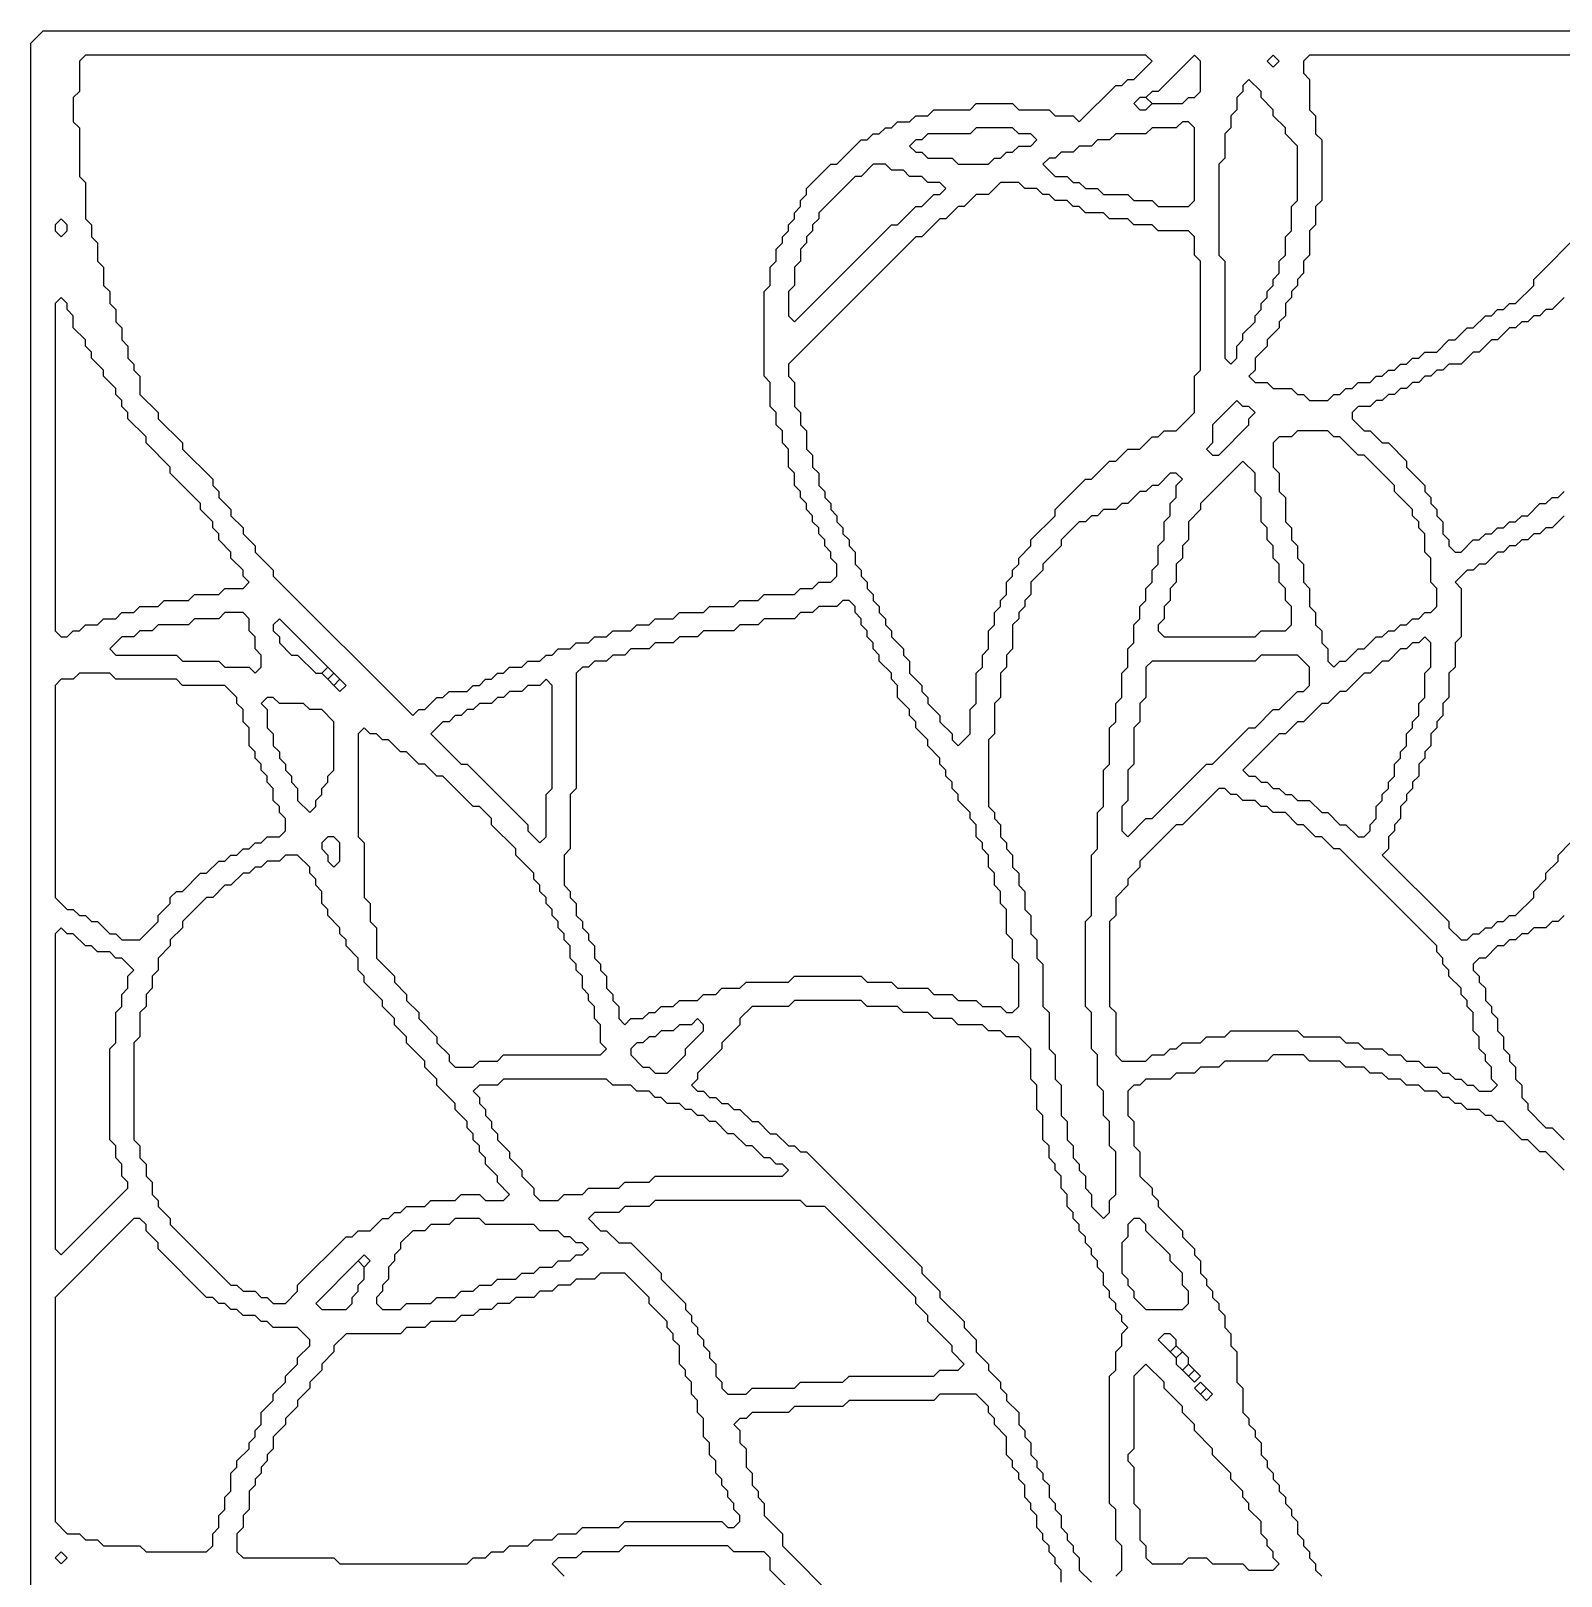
# Model space of a CAD drawing. Header units: millimetres. Extents: x 0 to 100, y 0 to 100.
# Drawn here: x -0.4 to 50.1, y 49.4 to 100.4 of the extents above; entities that cross this region are included whole.
import ezdxf

# ---------------------------------------------------------------- set-up
doc = ezdxf.new("R2010")
doc.units = ezdxf.units.MM
doc.layers.add('default', color=7, linetype='Continuous')

msp = doc.modelspace()

# ---------------------------------------------------------------- linework, layer by layer
at = {"layer": 'default'}
for points in [[(0, -0.4), (-0.4, 0), (-0.4, 100), (0, 100.4), (100, 100.4), (100.4, 100), (100.4, 0), (100, -0.4), (0, -0.4)], [(12.2, 77.8), (12.4, 78), (12.6, 78), (13, 78.4), (13.2, 78.4), (13.4, 78.6), (14, 78.6), (14.2, 78.8), (14.4, 78.8), (14.6, 79), (14.8, 79), (15, 79.2), (15.2, 79.2), (15.4, 79.4), (15.8, 79.4), (16, 79.6), (16.4, 79.6), (16.6, 79.8), (16.8, 79.8), (17, 80), (17.4, 80), (17.6, 80.2), (18, 80.2), (18.2, 80.4), (18.6, 80.4), (18.8, 80.6), (19.4, 80.6), (19.6, 80.8), (20, 80.8), (20.2, 81), (20.8, 81), (21, 81.2), (21.8, 81.2), (22, 81.4), (22.8, 81.4), (23, 81.6), (23.6, 81.6), (23.8, 81.8), (24.8, 81.8), (25, 82), (25.4, 82), (25.6, 82.2), (26, 82.2), (26.2, 82.4), (26.2, 82.8), (26, 83), (26, 83.2), (25.8, 83.4), (25.8, 83.6), (25.6, 83.8), (25.6, 84), (25.4, 84.2), (25.4, 84.4), (25.2, 84.6), (25.2, 84.8), (25, 85), (25, 85.2), (24.8, 85.4), (24.8, 85.8), (24.6, 86), (24.6, 86.6), (24.4, 86.8), (24.4, 87.2), (24.2, 87.4), (24.2, 87.8), (24, 88), (24, 88.8), (23.8, 89), (23.8, 91.8), (24, 92), (24, 92.6), (24.2, 92.8), (24.2, 93.2), (24.4, 93.4), (24.4, 93.6), (24.6, 93.8), (24.6, 94), (24.8, 94.2), (24.8, 94.4), (25, 94.6), (25, 94.8), (25.2, 95), (25.2, 95.2), (26, 96), (26.2, 96), (27, 96.8), (27.2, 96.8), (27.4, 97), (27.6, 97), (27.8, 97.2), (28, 97.2), (28.2, 97.4), (28.6, 97.4), (28.8, 97.6), (29.2, 97.6), (29.4, 97.8), (30.6, 97.8), (30.8, 98), (32, 98), (32.2, 97.8), (33.2, 97.8), (33.4, 97.6), (34, 97.6), (34.2, 97.4), (35.4, 98.6), (35.6, 98.6), (35.8, 98.8), (36, 98.8), (36.6, 99.4), (36.4, 99.6), (1.4, 99.6), (1.2, 99.4), (1.2, 98.4), (1, 98.2), (1, 97.4), (1.2, 97.2), (1.2, 95.6), (1.4, 95.4), (1.4, 94.2), (1.6, 94), (1.6, 93.6), (1.8, 93.4), (1.8, 92.8), (2, 92.6), (2, 92), (2.2, 91.8), (2.2, 91.4), (2.4, 91.2), (2.4, 90.8), (2.6, 90.6), (2.6, 90.2), (2.8, 90), (2.8, 89.6), (3, 89.4), (3, 89.2), (3.2, 89), (3.2, 88.4), (3.8, 87.8), (3.8, 87.6), (4.6, 86.8), (4.6, 86.6), (5.6, 85.6), (5.6, 85.4), (5.8, 85.2), (5.8, 85), (6.2, 84.6), (6.2, 84.4), (6.6, 84), (6.6, 83.8), (7, 83.4), (7, 83.2), (7.6, 82.6), (7.6, 82.4), (12.2, 77.8)], [(36.4, 98.2), (36.6, 98), (37.6, 98), (37.8, 98.2), (38, 98.2), (38.2, 98.4), (38.2, 99.4), (38, 99.6), (36.8, 98.4), (36.6, 98.4), (36.4, 98.2)], [(55, 99.6), (41.8, 99.6), (41.6, 99.4), (41.6, 99), (41.8, 98.8), (41.8, 97.8), (42, 97.6), (42, 97), (42.2, 96.8), (42.2, 94.8), (42, 94.6), (42, 94), (41.8, 93.8), (41.8, 93), (41.6, 92.8), (41.6, 92.4), (41.4, 92.2), (41.4, 92), (41.2, 91.8), (41.2, 91.6), (41, 91.4), (41, 91), (40.8, 90.8), (40.8, 90.6), (40.4, 90.2), (40.4, 90), (40, 89.6), (40, 89.2), (39.8, 89), (40, 88.8), (40.4, 88.8), (40.6, 88.6), (41.2, 88.6), (41.4, 88.4), (41.6, 88.4)], [(40.4, 99.4), (40.6, 99.2), (40.8, 99.4), (40.6, 99.6), (40.4, 99.4)], [(39, 89.6), (39.2, 89.4), (39.4, 89.6), (39.4, 90), (39.6, 90.2), (39.6, 90.4), (40, 90.8), (40, 91), (40.2, 91.2), (40.2, 91.4), (40.4, 91.6), (40.4, 91.8), (40.6, 92), (40.6, 92.2), (40.8, 92.4), (40.8, 92.8), (41, 93), (41, 93.6), (41.2, 93.8), (41.2, 94.6), (41.4, 94.8), (41.4, 96.6), (41, 97), (41, 97.2), (40.6, 97.6), (40.6, 97.8), (40.2, 98.2), (40.2, 98.4), (39.8, 98.8), (39.6, 98.6), (39.6, 98.4), (39.4, 98.2), (39.4, 97.8), (39.2, 97.6), (39.2, 97.2), (39, 97), (39, 96.2), (38.8, 96), (38.8, 93), (39, 92.8), (39, 89.6)], [(36, 98), (36.2, 97.8), (36.4, 97.8), (36.6, 98), (36.4, 98.2), (36.2, 98.2), (36, 98)], [(30, 96.2), (30.2, 96), (31.2, 96), (31.4, 96.2), (31.6, 96.2), (31.8, 96.4), (32, 96.4), (32.2, 96.6), (32.6, 96.6), (32.8, 96.8), (32.6, 97), (32.2, 97), (32, 97.2), (30.8, 97.2), (30.6, 97), (29.2, 97), (29, 96.8), (28.8, 96.8), (28.6, 96.6), (28.8, 96.4), (29, 96.4), (29.2, 96.2), (30, 96.2)], [(36.6, 94.8), (36.8, 94.6), (37.8, 94.6), (38, 94.8), (38, 97.2), (37.8, 97.4), (37.6, 97.4), (37.4, 97.2), (36.6, 97.2), (36.4, 97), (35.4, 97), (35.2, 96.8), (34.8, 96.8), (34.6, 96.6), (34.2, 96.6), (34, 96.4), (33.6, 96.4), (33.4, 96.2), (33.2, 96.2), (33, 96), (33.4, 95.6), (33.8, 95.6), (34, 95.4), (34.2, 95.4), (34.4, 95.2), (34.8, 95.2), (35, 95), (35.8, 95), (36, 94.8), (36.6, 94.8)], [(24.6, 91), (24.8, 90.8), (28, 94), (28.2, 94), (28.8, 94.6), (29, 94.6), (29.4, 95), (29.6, 95), (29.8, 95.2), (29.6, 95.4), (29.2, 95.4), (29, 95.6), (28.6, 95.6), (28.4, 95.8), (28, 95.8), (27.8, 96), (27.4, 96), (27, 95.6), (26.8, 95.6), (25.6, 94.4), (25.6, 94.2), (25.4, 94), (25.4, 93.8), (25.2, 93.6), (25.2, 93.4), (25, 93.2), (25, 92.8), (24.8, 92.6), (24.8, 92), (24.6, 91.8), (24.6, 91)], [(30, 77), (30.2, 76.8), (30.6, 77.2), (30.6, 78), (30.8, 78.2), (30.8, 79.2), (31, 79.4), (31, 79.8), (31.2, 80), (31.2, 80.6), (31.4, 80.8), (31.4, 81.2), (31.6, 81.4), (31.6, 81.6), (31.8, 81.8), (31.8, 82.2), (32, 82.4), (32, 82.6), (32.2, 82.8), (32.2, 83), (32.6, 83.4), (32.6, 83.6), (33.4, 84.4), (33.4, 84.6), (34.4, 85.6), (34.6, 85.6), (35.2, 86.2), (35.4, 86.2), (35.8, 86.6), (36.2, 86.6), (36.6, 87), (36.8, 87), (37, 87.2), (37.4, 87.2), (38, 87.8), (38, 89), (38.2, 89.2), (38.2, 92.8), (38, 93), (38, 93.6), (37.8, 93.8), (36.8, 93.8), (36.6, 94), (36, 94), (35.8, 94.2), (35.2, 94.2), (35, 94.4), (34.4, 94.4), (34.2, 94.6), (34, 94.6), (33.8, 94.8), (33.4, 94.8), (33.2, 95), (33, 95), (32.8, 95.2), (32.4, 95.2), (32.2, 95.4), (31.6, 95.4), (31.2, 95), (30.8, 95), (30.4, 94.6), (30.2, 94.6), (29.8, 94.2), (29.6, 94.2), (29, 93.6), (28.8, 93.6), (24.6, 89.4), (24.6, 89), (24.8, 88.8), (24.8, 88), (25, 87.8), (25, 87.4), (25.2, 87.2), (25.2, 86.6), (25.4, 86.4), (25.4, 86), (25.6, 85.8), (25.6, 85.4), (25.8, 85.2), (25.8, 85), (26, 84.8), (26, 84.6), (26.2, 84.4), (26.2, 84.2), (26.4, 84), (26.4, 83.8), (26.6, 83.6), (26.6, 83.4), (26.8, 83.2), (26.8, 82.8), (27, 82.6), (27, 82.4), (27.2, 82.2), (27.2, 82), (27.4, 81.8), (27.4, 81.6), (27.6, 81.4), (27.6, 81.2), (27.8, 81), (27.8, 80.8), (28, 80.6), (28, 80.4), (28.4, 80), (28.4, 79.8), (28.6, 79.6), (28.6, 79.2), (29, 78.8), (29, 78.6), (29.2, 78.4), (29.2, 78.2), (29.6, 77.8), (29.6, 77.6), (30, 77.2), (30, 77)], [(0.4, 93.8), (0.6, 93.6), (0.8, 93.8), (0.8, 94), (0.6, 94.2), (0.4, 94), (0.4, 93.8)], [(41.6, 88.4), (41.8, 88.2), (42.4, 88.2), (42.6, 88.4), (42.8, 88.4), (43, 88.6), (43.2, 88.6), (43.4, 88.8), (43.8, 88.8), (44, 89), (44.2, 89), (44.4, 89.2), (44.6, 89.2), (44.8, 89.4), (45, 89.4), (45.2, 89.6), (45.4, 89.6), (45.6, 89.8), (46, 89.8), (46.4, 90.2), (46.6, 90.2), (47, 90.6), (47.2, 90.6), (47.6, 91), (47.8, 91), (48, 91.2), (48.2, 91.2), (48.4, 91.4), (48.6, 91.4), (49.2, 92), (49.2, 92.2), (50.8, 93.8)], [(0.4, 80.6), (0.6, 80.4), (0.8, 80.4), (1, 80.6), (1.2, 80.6), (1.4, 80.8), (1.8, 80.8), (2, 81), (2.4, 81), (2.6, 81.2), (3, 81.2), (3.2, 81.4), (3.8, 81.4), (4, 81.6), (4.8, 81.6), (5, 81.8), (5.8, 81.8), (6, 82), (6.6, 82), (6.8, 82.2), (6.6, 82.4), (6.6, 82.6), (6.2, 83), (6.2, 83.2), (5.8, 83.6), (5.8, 83.8), (5.6, 84), (5.6, 84.2), (5.2, 84.6), (5.2, 84.8), (4.2, 85.8), (4.2, 86), (3.4, 86.8), (3.4, 87), (2.8, 87.6), (2.8, 87.8), (2.6, 88), (2.6, 88.2), (2.4, 88.4), (2.4, 88.6), (2, 89), (2, 89.2), (1.6, 89.6), (1.6, 89.8), (1.4, 90), (1.4, 90.2), (1, 90.6), (1, 91), (0.8, 91.2), (0.8, 91.4), (0.6, 91.6), (0.4, 91.4), (0.4, 80.6)], [(50.2, 91.6), (49.8, 91.2), (49.6, 91.2), (49.4, 91), (49.2, 91), (49, 90.8), (48.8, 90.8), (48.6, 90.6), (48.4, 90.6), (48, 90.2), (47.8, 90.2), (47.4, 89.8), (47.2, 89.8), (46.8, 89.4), (46.4, 89.4), (46.2, 89.2), (46, 89.2), (45.8, 89), (45.6, 89), (45.4, 88.8), (45.2, 88.8), (45, 88.6), (44.8, 88.6), (44.6, 88.4), (44.4, 88.4), (44.2, 88.2), (44, 88.2), (43.8, 88), (43.4, 88), (43.2, 87.8), (43.2, 87.6), (43.6, 87.2), (43.8, 87.2), (44.2, 86.8), (44.4, 86.8), (45, 86.2), (45, 86), (45.6, 85.4), (45.6, 85.2), (45.8, 85), (45.8, 84.8), (46, 84.6), (46, 84.4), (46.2, 84.2), (46.2, 83.8), (46.4, 83.6), (46.4, 83.4)], [(38.4, 86.6), (38.6, 86.4), (38.8, 86.4), (39.8, 87.4), (39.8, 87.6), (40, 87.8), (39.8, 88), (39.6, 88), (39.4, 88.2), (38.6, 87.4), (38.6, 86.8), (38.4, 86.6)], [(42.4, 79.6), (42.6, 79.4), (42.8, 79.6), (43, 79.6), (43.4, 80), (43.6, 80), (44, 80.4), (44.2, 80.4), (44.4, 80.6), (44.6, 80.6), (44.8, 80.8), (45, 80.8), (45.2, 81), (45.4, 81), (45.6, 81.2), (45.8, 81.2), (46, 81.4), (46, 82), (45.8, 82.2), (45.8, 83), (45.6, 83.2), (45.6, 83.8), (45.4, 84), (45.4, 84.2), (45.2, 84.4), (45.2, 84.6), (44.6, 85.2), (44.6, 85.4), (43.6, 86.4), (43.4, 86.4), (42.8, 87), (42.6, 87), (42.4, 87.2), (41.4, 87.2), (41.2, 87), (40.8, 87), (40.6, 86.8), (40.6, 86), (40.8, 85.8), (40.8, 85.2), (41, 85), (41, 84.2), (41.2, 84), (41.2, 83.6), (41.4, 83.4), (41.4, 83), (41.6, 82.8), (41.6, 82.2), (41.8, 82), (41.8, 81.4), (42, 81.2), (42, 80.8), (42.2, 80.6), (42.2, 80.2), (42.4, 80), (42.4, 79.6)], [(36.8, 80.6), (37, 80.4), (40, 80.4), (40.2, 80.6), (41, 80.6), (41.2, 80.8), (41.2, 81.4), (41, 81.6), (41, 82), (40.8, 82.2), (40.8, 82.8), (40.6, 83), (40.6, 83.4), (40.4, 83.6), (40.4, 84), (40.2, 84.2), (40.2, 85), (40, 85.2), (40, 85.8), (39.6, 86.2), (38.2, 84.8), (38.2, 84.6), (37.8, 84.2), (37.8, 83.6), (37.6, 83.4), (37.6, 83), (37.4, 82.8), (37.4, 82.2), (37.2, 82), (37.2, 81.6), (37, 81.4), (37, 81), (36.8, 80.8), (36.8, 80.6)], [(35, 61.2), (35.2, 61.4), (35.2, 61.8), (35.4, 62), (35.4, 63.4), (35.2, 63.6), (35.2, 64.4), (35, 64.6), (35, 65.4), (34.8, 65.6), (34.8, 66.6), (34.6, 66.8), (34.6, 68), (34.4, 68.2), (34.4, 71), (34.6, 71.2), (34.6, 73.2), (34.8, 73.4), (34.8, 74.6), (35, 74.8), (35, 76), (35.2, 76.2), (35.2, 77.4), (35.4, 77.6), (35.4, 78.2), (35.6, 78.4), (35.6, 79.2), (35.8, 79.4), (35.8, 80), (36, 80.2), (36, 80.8), (36.2, 81), (36.2, 81.4), (36.4, 81.6), (36.4, 82), (36.6, 82.2), (36.6, 82.6), (36.8, 82.8), (36.8, 83.4), (37, 83.6), (37, 84.2), (37.2, 84.4), (37.2, 84.8), (37.4, 85), (37.4, 85.4), (37.6, 85.6), (37.4, 85.8), (37.2, 85.8), (36.8, 85.4), (36.6, 85.4), (36.4, 85.2), (36.2, 85.2), (35.8, 84.8), (35.6, 84.8), (35.4, 84.6), (35, 84.6), (34.8, 84.4), (34.6, 84.4), (34.4, 84.2), (34.2, 84.2), (33.6, 83.6), (33.6, 83.4), (33, 82.8), (33, 82.6), (32.6, 82.2), (32.6, 81.8), (32.4, 81.6), (32.4, 81.4), (32.2, 81.2), (32.2, 81), (32, 80.8), (32, 80), (31.8, 79.8), (31.8, 79.4), (31.6, 79.2), (31.6, 78.4), (31.4, 78.2), (31.4, 77.2), (31.2, 77), (31.2, 74.8), (31.4, 74.6), (31.4, 74.4), (31.6, 74.2), (31.6, 73.8), (31.8, 73.6), (31.8, 73.4), (32, 73.2), (32, 72.8), (32.2, 72.6), (32.2, 72.2), (32.4, 72), (32.4, 71.4), (32.6, 71.2), (32.6, 70.6), (32.8, 70.4), (32.8, 69.8), (33, 69.6), (33, 68.2), (33.2, 68), (33.2, 66.8), (33.4, 66.6), (33.4, 65.8), (33.6, 65.6), (33.6, 64.6), (33.8, 64.4), (33.8, 63.8), (34, 63.6), (34, 63.2), (34.2, 63), (34.2, 62.8), (34.4, 62.6), (34.4, 62.2), (34.6, 62), (34.6, 61.6), (35, 61.2)], [(46.4, 83.4), (46.6, 83.2), (46.8, 83.2), (47.2, 83.6), (47.4, 83.6), (47.6, 83.8), (47.8, 83.8), (48, 84), (48.2, 84), (48.4, 84.2), (48.6, 84.2), (48.8, 84.4), (49, 84.4), (49.4, 84.8), (49.6, 84.8), (49.8, 85), (50, 85), (50.2, 85.2)], [(50.2, 84.4), (49.8, 84), (49.6, 84), (49.4, 83.8), (49.2, 83.8), (49, 83.6), (48.8, 83.6), (48.6, 83.4), (48.4, 83.4), (48.2, 83.2), (48, 83.2), (47.6, 82.8), (47.4, 82.8), (47.2, 82.6), (47, 82.6), (46.6, 82.2), (46.8, 82), (46.8, 80.4), (46.6, 80.2), (46.6, 79.4), (46.4, 79.2), (46.4, 78.4), (46.2, 78.2), (46.2, 77.8), (46, 77.6), (46, 77.4), (45.8, 77.2), (45.8, 76.8), (45.6, 76.6), (45.6, 76.4), (45.4, 76.2), (45.4, 75.8), (45.2, 75.6), (45.2, 75.4), (45, 75.2), (45, 75), (44.8, 74.8), (44.8, 74.4), (44.6, 74.2), (44.6, 74), (44.4, 73.8), (44.4, 73.4), (44.2, 73.2), (46.4, 71), (46.4, 70.8), (46.8, 70.4)], [(19, 67.8), (19.2, 67.6), (19.4, 67.8), (19.8, 67.8), (20, 68), (20.2, 68), (20.4, 68.2), (20.8, 68.2), (21, 68.4), (21.6, 68.4), (21.8, 68.6), (22.2, 68.6), (22.4, 68.8), (23, 68.8), (23.2, 69), (24.6, 69), (24.8, 69.2), (27, 69.2), (27.2, 69), (28, 69), (28.2, 68.8), (29.2, 68.8), (29.4, 68.6), (30, 68.6), (30.2, 68.4), (30.8, 68.4), (31, 68.2), (31.6, 68.2), (31.8, 68), (32, 68), (32.2, 68.2), (32.2, 69.6), (32, 69.8), (32, 70.4), (31.8, 70.6), (31.8, 71.4), (31.6, 71.6), (31.6, 72), (31.4, 72.2), (31.4, 72.6), (31.2, 72.8), (31.2, 73.2), (31, 73.4), (31, 73.6), (30.8, 73.8), (30.8, 74.2), (30.6, 74.4), (30.6, 74.6), (30.2, 75), (30.2, 75.2), (30, 75.4), (30, 75.6), (29.8, 75.8), (29.8, 76), (29.6, 76.2), (29.6, 76.4), (29.2, 76.8), (29.2, 77), (28.8, 77.4), (28.8, 77.6), (28.6, 77.8), (28.6, 78), (28.2, 78.4), (28.2, 78.8), (28, 79), (28, 79.2), (27.6, 79.6), (27.6, 79.8), (27.4, 80), (27.4, 80.2), (27.2, 80.4), (27.2, 80.6), (27, 80.8), (27, 81), (26.8, 81.2), (26.8, 81.4), (26.6, 81.6), (26.4, 81.6), (26.2, 81.4), (25.6, 81.4), (25.4, 81.2), (25, 81.2), (24.8, 81), (23.8, 81), (23.6, 80.8), (23, 80.8), (22.8, 80.6), (21.8, 80.6), (21.6, 80.4), (21, 80.4), (20.8, 80.2), (20.2, 80.2), (20, 80), (19.4, 80), (19.2, 79.8), (18.8, 79.8), (18.6, 79.6), (18.2, 79.6), (18, 79.4), (17.8, 79.4), (17.6, 79.2), (17.6, 75.4), (17.4, 75.2), (17.4, 73.4), (17.2, 73.2), (17.2, 72.2), (17.4, 72), (17.4, 71.8), (17.6, 71.6), (17.6, 71.2), (17.8, 71), (17.8, 70.8), (18, 70.6), (18, 70.4), (18.2, 70.2), (18.2, 69.8), (18.4, 69.6), (18.4, 69.4), (18.6, 69.2), (18.6, 68.8), (18.8, 68.6), (18.8, 68.4), (19, 68.2), (19, 67.8)], [(6.8, 79.4), (7, 79.2), (7.2, 79.4), (7.2, 79.8), (7, 80), (7, 80.4), (6.8, 80.6), (6.8, 81), (6.6, 81.2), (6, 81.2), (5.8, 81), (5, 81), (4.8, 80.8), (3.8, 80.8), (3.6, 80.6), (3.2, 80.6), (3, 80.4), (2.6, 80.4), (2.2, 80), (2.4, 79.8), (4.4, 79.8), (4.6, 79.6), (5.8, 79.6), (6, 79.4), (6.8, 79.4)], [(9, 79.2), (9.2, 79.2), (9.4, 79.4), (7.8, 81), (7.6, 80.8), (7.6, 80.6), (7.8, 80.4), (7.8, 80.2), (8.2, 79.8), (8.4, 79.8), (9, 79.2)], [(43.4, 73.8), (43.6, 73.8), (43.8, 74), (43.8, 74.2), (44, 74.4), (44, 74.8), (44.2, 75), (44.2, 75.2), (44.4, 75.4), (44.4, 75.6), (44.6, 75.8), (44.6, 76.2), (44.8, 76.4), (44.8, 76.6), (45, 76.8), (45, 77.2), (45.2, 77.4), (45.2, 77.6), (45.4, 77.8), (45.4, 78.2), (45.6, 78.4), (45.6, 79.2), (45.8, 79.4), (45.8, 80.2), (45.6, 80.4), (45.4, 80.2), (45.2, 80.2), (45, 80), (44.8, 80), (44.4, 79.6), (44.2, 79.6), (43.8, 79.2), (43.6, 79.2), (43, 78.6), (42.8, 78.6), (42.4, 78.2), (42.2, 78.2), (41.6, 77.6), (41.4, 77.6), (41, 77.2), (40.8, 77.2), (39.6, 76), (39.8, 75.8), (40, 75.8), (40.2, 75.6), (40.4, 75.6), (40.6, 75.4), (40.8, 75.4), (41, 75.2), (41.2, 75.2), (41.4, 75), (41.8, 75), (42.2, 74.6), (42.4, 74.6), (42.8, 74.2), (43, 74.2), (43.4, 73.8)], [(35.6, 74), (35.8, 73.8), (36.4, 74.4), (36.6, 74.4), (38.4, 76.2), (38.6, 76.2), (39.8, 77.4), (40, 77.4), (40.6, 78), (40.8, 78), (41.4, 78.6), (41.6, 78.6), (41.8, 78.8), (41.8, 79.4), (41.4, 79.8), (40.2, 79.8), (40, 79.6), (36.6, 79.6), (36.4, 79.4), (36.4, 78.4), (36.2, 78.2), (36.2, 77.6), (36, 77.4), (36, 76.2), (35.8, 76), (35.8, 75), (35.6, 74.8), (35.6, 74)], [(2.4, 70.6), (2.6, 70.4), (3.2, 70.4), (3.8, 71), (3.8, 71.2), (4.2, 71.6), (4.2, 71.8), (4.4, 72), (4.6, 72), (5.2, 72.6), (5.4, 72.6), (5.8, 73), (6, 73), (6.2, 73.2), (6.4, 73.2), (6.6, 73.4), (6.8, 73.4), (7, 73.6), (7.2, 73.6), (7.4, 73.8), (7.8, 73.8), (8, 74), (8, 74.4), (7.8, 74.6), (7.8, 74.8), (7.6, 75), (7.6, 75.4), (7.4, 75.6), (7.4, 75.8), (7.2, 76), (7.2, 76.2), (7, 76.4), (7, 76.6), (6.8, 76.8), (6.8, 77.4), (6.6, 77.6), (6.6, 78), (6.4, 78.2), (6.4, 78.4), (6, 78.8), (4.6, 78.8), (4.4, 79), (2.4, 79), (2.2, 79.2), (1.2, 79.2), (1, 79), (0.6, 79), (0.4, 78.8), (0.4, 71.8), (0.8, 71.4), (1, 71.4), (1.2, 71.2), (1.4, 71.2), (1.6, 71), (1.8, 71), (2.2, 70.6), (2.4, 70.6)], [(9.2, 79.2), (9.4, 79), (9.6, 79.2), (9.4, 79.4), (9.2, 79.2)], [(9.4, 79), (9.6, 78.8), (9.8, 79), (9.6, 79.2), (9.4, 79)], [(9.6, 78.8), (9.8, 78.6), (10, 78.8), (9.8, 79), (9.6, 78.8)], [(16.4, 73.6), (16.6, 73.8), (16.6, 75.2), (16.8, 75.4), (16.8, 78.8), (16.6, 79), (16.4, 78.8), (16, 78.8), (15.8, 78.6), (15.4, 78.6), (15.2, 78.4), (15, 78.4), (14.8, 78.2), (14.4, 78.2), (14.2, 78), (14, 78), (13.8, 77.8), (13.6, 77.8), (13.4, 77.6), (13.2, 77.6), (12.8, 77.2), (13.8, 76.2), (14, 76.2), (16, 74.2), (16, 74), (16.4, 73.6)], [(8.8, 74.6), (9, 74.8), (9, 75), (9.2, 75.2), (9.2, 75.4), (9.4, 75.6), (9.4, 75.8), (9.6, 76), (9.6, 77.6), (9.2, 78), (8.8, 78), (8.6, 78.2), (7.8, 78.2), (7.6, 78.4), (7.4, 78.4), (7.2, 78.2), (7.4, 78), (7.4, 77.4), (7.6, 77.2), (7.6, 76.8), (7.8, 76.6), (7.8, 76.4), (8, 76.2), (8, 76), (8.2, 75.8), (8.2, 75.6), (8.4, 75.4), (8.4, 75), (8.8, 74.6)], [(13.4, 66.4), (13.6, 66.2), (14.2, 66.2), (14.4, 66.4), (15, 66.4), (15.2, 66.6), (18.4, 66.6), (18.6, 66.8), (18.4, 67), (18.4, 67.6), (18.2, 67.8), (18.2, 68.2), (18, 68.4), (18, 68.6), (17.8, 68.8), (17.8, 69.2), (17.6, 69.4), (17.6, 69.6), (17.4, 69.8), (17.4, 70.2), (17.2, 70.4), (17.2, 70.6), (17, 70.8), (17, 71), (16.8, 71.2), (16.8, 71.4), (16.6, 71.6), (16.6, 71.8), (16.4, 72), (16.4, 72.2), (16.2, 72.4), (16.2, 72.6), (15.6, 73.2), (15.6, 73.4), (14.8, 74.2), (14.8, 74.4), (14.4, 74.8), (14.2, 74.8), (13.2, 75.8), (13, 75.8), (12.6, 76.2), (12.4, 76.2), (12, 76.6), (11.8, 76.6), (11.4, 77), (11.2, 77), (11, 77.2), (10.8, 77.2), (10.6, 77.4), (10.4, 77.2), (10.4, 73.8), (10.6, 73.6), (10.6, 71.8), (10.8, 71.6), (10.8, 71), (11, 70.8), (11, 69.8), (11.6, 69.2), (11.6, 69), (12, 68.6), (12, 68.4), (12.4, 68), (12.4, 67.8), (13, 67.2), (13, 67), (13.4, 66.6), (13.4, 66.4)], [(47.2, 65.6), (47.4, 65.4), (47.8, 65.4), (48, 65.6), (47.8, 65.8), (47.8, 66.2), (47.6, 66.4), (47.6, 66.6), (47.4, 66.8), (47.4, 67.2), (47.2, 67.4), (47.2, 68), (47, 68.2), (47, 68.4), (46.8, 68.6), (46.8, 68.8), (46.4, 69.2), (46.4, 69.4), (46.2, 69.6), (46.2, 69.8), (46, 70), (46, 70.2), (42.8, 73.4), (42.6, 73.4), (42.2, 73.8), (42, 73.8), (41.6, 74.2), (41.4, 74.2), (41, 74.6), (40.6, 74.6), (40.4, 74.8), (40.2, 74.8), (40, 75), (39.6, 75), (39.4, 75.2), (39.2, 75.2), (39, 75.4), (38.8, 75.4), (37.6, 74.2), (37.4, 74.2), (36.2, 73), (36.2, 72.8), (35.8, 72.4), (35.8, 72.2), (35.4, 71.8), (35.4, 71.2), (35.2, 71), (35.2, 68.2), (35.4, 68), (35.4, 66.6), (35.6, 66.4), (36.4, 66.4), (36.6, 66.6), (37, 66.6), (37.2, 66.8), (37.4, 66.8), (37.6, 67), (38.2, 67), (38.4, 67.2), (39, 67.2), (39.2, 67.4), (41.4, 67.4), (41.6, 67.2), (42.8, 67.2), (43, 67), (43.4, 67), (43.6, 66.8), (44.2, 66.8), (44.4, 66.6), (44.8, 66.6), (45, 66.4), (45.4, 66.4), (45.6, 66.2), (46, 66.2), (46.2, 66), (46.4, 66), (46.6, 65.8), (46.8, 65.8), (47, 65.6), (47.2, 65.6)], [(9.4, 73), (9.6, 72.8), (9.8, 73), (9.8, 73.6), (9.6, 73.8), (9.4, 73.8), (9.2, 73.6), (9.2, 73.4), (9.4, 73.2), (9.4, 73)], [(46.8, 70.4), (47, 70.4), (47.2, 70.6), (47.4, 70.6), (47.6, 70.8), (47.8, 70.8), (48, 71), (48.2, 71), (48.4, 71.2), (48.6, 71.2), (49.2, 71.8), (49.2, 72), (49.6, 72.4), (49.6, 72.6), (50, 73), (50, 73.2), (50.4, 73.6)], [(7.4, 58.6), (7.6, 58.4), (8, 58.4), (8.4, 58.8), (8.4, 59), (10, 60.6), (10.2, 60.6), (10.4, 60.8), (10.8, 60.8), (11.2, 61.2), (11.4, 61.2), (11.6, 61.4), (11.8, 61.4), (12, 61.6), (12.6, 61.6), (12.8, 61.8), (13.6, 61.8), (13.8, 62), (14.4, 62), (14.6, 61.8), (15.2, 61.8), (15.4, 62), (15, 62.4), (15, 62.6), (14.6, 63), (14.6, 63.2), (14.4, 63.4), (14.4, 63.6), (14.2, 63.8), (14.2, 64), (14, 64.2), (14, 64.4), (13.6, 64.8), (13.6, 65), (13, 65.6), (13, 65.8), (12.6, 66.2), (12.6, 66.4), (12, 67), (12, 67.2), (11.6, 67.6), (11.6, 67.8), (11.2, 68.2), (11.2, 68.4), (10.6, 69), (10.6, 69.2), (10.4, 69.4), (10.4, 69.8), (10, 70.2), (10, 70.4), (9.8, 70.6), (9.8, 70.8), (9.4, 71.2), (9.4, 71.4), (9.2, 71.6), (9.2, 72), (9, 72.2), (9, 72.4), (8.8, 72.6), (8.8, 72.8), (8.4, 73.2), (8, 73.2), (7.8, 73), (7.4, 73), (7.2, 72.8), (7, 72.8), (6.8, 72.6), (6.6, 72.6), (6.2, 72.2), (6, 72.2), (5.6, 71.8), (5.4, 71.8), (4.6, 71), (4.6, 70.8), (4.2, 70.4), (4.2, 70.2), (3.8, 69.8), (3.8, 69.4), (3.6, 69.2), (3.6, 68.8), (3.4, 68.6), (3.4, 68.2), (3.2, 68), (3.2, 67.2), (3, 67), (3, 63.8), (3.2, 63.6), (3.2, 63.2), (3.4, 63), (3.4, 62.6), (3.6, 62.4), (3.6, 62), (3.8, 61.8), (3.8, 61.6), (4.2, 61.2), (4.2, 61), (6.2, 59), (6.4, 59), (6.6, 58.8), (7, 58.8), (7.2, 58.6), (7.4, 58.6)], [(50.2, 71.2), (50, 71), (49.8, 71), (49.6, 70.8), (49.2, 70.8), (49, 70.6), (48.8, 70.6), (48.6, 70.4), (48.4, 70.4), (48.2, 70.2), (48, 70.2), (47.6, 69.8), (47.4, 69.8), (47.2, 69.6), (47.2, 69.4), (47.4, 69.2), (47.4, 69), (47.6, 68.8), (47.6, 68.4), (47.8, 68.2), (47.8, 68), (48, 67.8), (48, 67.4), (48.2, 67.2), (48.2, 66.8), (48.4, 66.6), (48.4, 66.4), (48.6, 66.2), (48.6, 65.8), (48.8, 65.6), (48.8, 65.2), (49, 65), (49, 64.8), (49.6, 64.2), (49.8, 64.2), (50.2, 63.8)], [(0.4, 60.2), (0.6, 60), (2.8, 62.2), (2.8, 62.4), (2.6, 62.6), (2.6, 63), (2.4, 63.2), (2.4, 63.6), (2.2, 63.8), (2.2, 66.8), (2.4, 67), (2.4, 68), (2.6, 68.2), (2.6, 68.6), (2.8, 68.8), (2.8, 69.2), (3, 69.4), (2.6, 69.8), (2.4, 69.8), (2.2, 70), (1.8, 70), (1.6, 70.2), (1.4, 70.2), (1, 70.6), (0.8, 70.6), (0.6, 70.8), (0.4, 70.6), (0.4, 60.2)], [(35.4, 49.4), (35.6, 49.6), (35.6, 50.4), (35.4, 50.6), (35.4, 51.6), (35.2, 51.8), (35.2, 56), (35.4, 56.2), (35.4, 56.8), (35.6, 57), (35.6, 57.4), (35.8, 57.6), (35.6, 57.8), (35.6, 58), (35.4, 58.2), (35.4, 58.4), (35.2, 58.6), (35.2, 58.8), (35, 59), (35, 59.4), (34.8, 59.6), (34.8, 59.8), (34.6, 60), (34.6, 60.2), (34.4, 60.4), (34.4, 60.6), (34.2, 60.8), (34.2, 61), (34, 61.2), (34, 61.4), (33.8, 61.6), (33.8, 62), (33.6, 62.2), (33.6, 62.6), (33.4, 62.8), (33.4, 63), (33.2, 63.2), (33.2, 63.6), (33, 63.8), (33, 64.6), (32.8, 64.8), (32.8, 65.6), (32.6, 65.8), (32.6, 66.8), (32.2, 67.2), (31.8, 67.2), (31.6, 67.4), (31.2, 67.4), (31, 67.6), (30.2, 67.6), (30, 67.8), (29.4, 67.8), (29.2, 68), (28.4, 68), (28.2, 68.2), (27.2, 68.2), (27, 68.4), (24.8, 68.4), (24.6, 68.2), (23.4, 68.2), (23, 67.8), (23, 67.6), (22.4, 67), (22.4, 66.8), (21.6, 66), (21.6, 65.8), (21.4, 65.6), (21.6, 65.4), (21.8, 65.4), (22, 65.2), (22.2, 65.2), (22.4, 65), (22.6, 65), (22.8, 64.8), (23, 64.8), (23.4, 64.4), (23.6, 64.4), (24, 64), (24.2, 64), (24.6, 63.6), (24.8, 63.6), (25, 63.4), (25.2, 63.4), (29, 59.6), (29, 59.4), (29.6, 58.8), (29.6, 58.6), (30.4, 57.8), (30.4, 57.6), (30.8, 57.2), (30.8, 56.8), (31.2, 56.4), (31.2, 56.2), (31.6, 55.8), (31.6, 55.6), (31.8, 55.4), (31.8, 55.2), (32.2, 54.8), (32.2, 54.4), (32.4, 54.2), (32.4, 54), (32.6, 53.8), (32.6, 53.4), (32.8, 53.2), (32.8, 53), (33, 52.8), (33, 52.6), (33.2, 52.4), (33.2, 52), (33.4, 51.8), (33.4, 51.6), (33.6, 51.4), (33.6, 51), (33.8, 50.8), (33.8, 50.6), (34, 50.4), (34, 50.2), (34.2, 50), (34.2, 49.6), (34.6, 49.2)], [(20, 66.2), (20.2, 66), (20.6, 66), (21.2, 66.6), (21.2, 66.8), (21.8, 67.4), (21.8, 67.6), (21.6, 67.8), (21.4, 67.6), (21, 67.6), (20.8, 67.4), (20.4, 67.4), (20.2, 67.2), (20, 67.2), (19.8, 67), (19.6, 67), (19.4, 66.8), (19.4, 66.6), (19.8, 66.2), (20, 66.2)], [(50.2, 62.8), (49.6, 63.4), (49.4, 63.4), (49, 63.8), (48.8, 63.8), (48.2, 64.4), (48, 64.4), (47.8, 64.6), (47.6, 64.6), (47.4, 64.8), (47, 64.8), (46.8, 65), (46.6, 65), (46.4, 65.2), (46.2, 65.2), (46, 65.4), (45.6, 65.4), (45.4, 65.6), (45, 65.6), (44.8, 65.8), (44.4, 65.8), (44.2, 66), (43.8, 66), (43.6, 66.2), (43, 66.2), (42.8, 66.4), (41.8, 66.4), (41.6, 66.6), (40.6, 66.6), (40.4, 66.4), (39, 66.4), (38.8, 66.2), (38.2, 66.2), (38, 66), (37.4, 66), (37.2, 65.8), (36.4, 65.8), (36.2, 65.6), (36, 65.6), (35.8, 65.4), (35.8, 64.6), (36, 64.4), (36, 63.6), (36.2, 63.4), (36.2, 62.6), (36.6, 62.2), (36.6, 62), (36.8, 61.8), (36.8, 61.6), (37.6, 60.8), (37.6, 60.6), (38, 60.2), (38, 60), (38.2, 59.8), (38.2, 59.4), (38.4, 59.2), (38.4, 59), (38.6, 58.8), (38.6, 58.6), (38.8, 58.4), (38.8, 58.2), (39, 58), (39, 57.6), (39.2, 57.4), (39.2, 57), (39.4, 56.8), (39.4, 55.8), (39.6, 55.6), (39.6, 54.8), (39.8, 54.6), (39.8, 54.4), (40, 54.2), (40, 54), (40.2, 53.8), (40.2, 53.4), (40.4, 53.2), (40.4, 53), (40.6, 52.8), (40.6, 52.6), (40.8, 52.4), (40.8, 52.2), (41, 52), (41, 51.8), (41.2, 51.6), (41.2, 51.4), (41.4, 51.2), (41.4, 50.8), (41.6, 50.6), (41.6, 50.4), (41.8, 50.2), (41.8, 50), (42, 49.8), (42, 49.6), (42.2, 49.4)], [(16.2, 62), (16.4, 61.8), (17, 61.8), (17.2, 62), (17.8, 62), (18, 62.2), (19, 62.2), (19.2, 62.4), (20, 62.4), (20.2, 62.6), (24.4, 62.6), (24.6, 62.8), (24.4, 63), (24.2, 63), (24, 63.2), (23.8, 63.2), (23.4, 63.6), (23.2, 63.6), (22.8, 64), (22.6, 64), (22.2, 64.4), (22, 64.4), (21.8, 64.6), (21.6, 64.6), (21.4, 64.8), (21.2, 64.8), (21, 65), (20.6, 65), (20.4, 65.2), (20.2, 65.2), (20, 65.4), (19.6, 65.4), (19.4, 65.6), (18.8, 65.6), (18.6, 65.8), (15.2, 65.8), (15, 65.6), (14.4, 65.6), (14.2, 65.4), (14.4, 65.2), (14.4, 65), (14.6, 64.8), (14.6, 64.6), (14.8, 64.4), (14.8, 64.2), (15, 64), (15, 63.8), (15.4, 63.4), (15.4, 63.2), (15.8, 62.8), (15.8, 62.6), (16.2, 62.2), (16.2, 62)], [(22.4, 55.6), (22.6, 55.4), (23.2, 55.4), (23.4, 55.6), (24.8, 55.6), (25, 55.8), (26.4, 55.8), (26.6, 56), (29.4, 56), (29.6, 56.2), (30.2, 56.2), (30.4, 56.4), (30, 56.8), (30, 57), (29.2, 57.8), (29.2, 58), (28.8, 58.4), (28.8, 58.6), (25.8, 61.6), (25.2, 61.6), (25, 61.8), (20.2, 61.8), (20, 61.6), (19.2, 61.6), (19, 61.4), (18.2, 61.4), (18, 61.2), (18.4, 60.8), (18.6, 60.8), (19, 60.4), (19.4, 60.4), (20.4, 59.4), (20.4, 59.2), (21.2, 58.4), (21.2, 58.2), (21.4, 58), (21.4, 57.8), (21.6, 57.6), (21.6, 57.4), (21.8, 57.2), (21.8, 57), (22, 56.8), (22, 56.6), (22.2, 56.4), (22.2, 56), (22.4, 55.8), (22.4, 55.6)], [(3.2, 50.4), (3.4, 50.2), (5.4, 50.2), (5.6, 50.4), (5.6, 50.8), (5.8, 51), (5.8, 51.4), (6, 51.6), (6, 52), (6.2, 52.2), (6.2, 52.8), (6.4, 53), (6.4, 53.2), (6.8, 53.6), (6.8, 53.8), (7, 54), (7, 54.2), (7.2, 54.4), (7.2, 54.8), (7.6, 55.2), (7.6, 55.4), (8, 55.8), (8, 56), (8.4, 56.4), (8.4, 56.6), (8.8, 57), (8.8, 57.2), (8.4, 57.6), (7.6, 57.6), (7.4, 57.8), (7.2, 57.8), (7, 58), (6.6, 58), (6.4, 58.2), (6.2, 58.2), (6, 58.4), (5.8, 58.4), (5.6, 58.6), (5.4, 58.6), (3.8, 60.2), (3.8, 60.4), (3.4, 60.8), (3.4, 61), (3.2, 61.2), (3, 61.2), (0.4, 58.6), (0.4, 51.2), (0.8, 50.8), (1.2, 50.8), (1.4, 50.6), (1.8, 50.6), (2, 50.4), (3.2, 50.4)], [(11, 58.4), (11.2, 58.2), (11.8, 58.2), (12, 58.4), (12.8, 58.4), (13, 58.6), (13.6, 58.6), (13.8, 58.8), (14.2, 58.8), (14.4, 59), (14.8, 59), (15, 59.2), (15.6, 59.2), (15.8, 59.4), (16.2, 59.4), (16.4, 59.6), (16.8, 59.6), (17, 59.8), (17.4, 59.8), (17.6, 60), (17.8, 60), (18, 60.2), (17.8, 60.4), (17.6, 60.4), (17.4, 60.6), (17.2, 60.6), (17, 60.8), (16.4, 60.8), (16.2, 61), (14.6, 61), (14.4, 61.2), (13.6, 61.2), (13.4, 61), (12.8, 61), (12.6, 60.8), (12.2, 60.8), (11.8, 60.4), (11.8, 60.2), (11.6, 60), (11.6, 59.8), (11.4, 59.6), (11.4, 59.2), (11.2, 59), (11.2, 58.8), (11, 58.6), (11, 58.4)], [(36.4, 58.2), (37.6, 58.2), (37.8, 58.4), (37.8, 58.8), (37.6, 59), (37.6, 59.4), (37.2, 59.8), (37.2, 60), (36.4, 60.8), (36.4, 61), (36.2, 61.2), (36, 61.2), (35.8, 61), (35.8, 60.6), (35.6, 60.4), (35.6, 59.4), (35.8, 59.2), (35.8, 59), (36, 58.8), (36, 58.6), (36.4, 58.2)], [(9, 58.4), (9.2, 58.2), (10, 58.2), (10.2, 58.4), (10.2, 58.6), (10.4, 58.8), (10.4, 59), (10.6, 59.2), (10.6, 59.6), (10.4, 59.8), (9, 58.4)], [(10.4, 59.8), (10.6, 59.6), (10.8, 59.8), (10.6, 60), (10.4, 59.8)], [(9.6, 50), (9.8, 49.8), (14, 49.8), (14.2, 50), (14.6, 50), (14.8, 50.2), (15.2, 50.2), (15.4, 50.4), (16, 50.4), (16.2, 50.6), (16.8, 50.6), (17, 50.8), (17.6, 50.8), (17.8, 51), (19, 51), (19.2, 51.2), (22.4, 51.2), (22.6, 51), (22.8, 51), (23, 51.2), (23, 51.4), (22.8, 51.6), (22.8, 51.8), (22.6, 52), (22.6, 52.2), (22.4, 52.4), (22.4, 52.6), (22.2, 52.8), (22.2, 53.2), (22, 53.4), (22, 53.8), (21.8, 54), (21.8, 54.6), (21.6, 54.8), (21.6, 55.2), (21.4, 55.4), (21.4, 55.8), (21.2, 56), (21.2, 56.2), (21, 56.4), (21, 57), (20.8, 57.2), (20.8, 57.4), (20.6, 57.6), (20.6, 57.8), (20, 58.4), (20, 58.6), (19.2, 59.4), (18.4, 59.4), (18.2, 59.2), (17.6, 59.2), (17.4, 59), (17, 59), (16.8, 58.8), (16.4, 58.8), (16.2, 58.6), (15.6, 58.6), (15.4, 58.4), (15, 58.4), (14.8, 58.2), (14.4, 58.2), (14.2, 58), (13.8, 58), (13.6, 57.8), (12.8, 57.8), (12.6, 57.6), (12, 57.6), (11.8, 57.4), (10, 57.4), (9.6, 57), (9.6, 56.8), (9.2, 56.4), (9.2, 56.2), (8.8, 55.8), (8.8, 55.6), (8.4, 55.2), (8.4, 55), (8, 54.6), (8, 54.4), (7.6, 54), (7.6, 53.6), (7.4, 53.4), (7.4, 53.2), (7.2, 53), (7.2, 52.8), (7, 52.6), (7, 52.4), (6.8, 52.2), (6.8, 51.6), (6.6, 51.4), (6.6, 51), (6.4, 50.8), (6.4, 50.2), (6.6, 50), (9.6, 50)], [(37.2, 56.8), (37.4, 57), (37.4, 57.2), (37.2, 57.4), (37, 57.4), (36.8, 57.2), (37.2, 56.8)], [(37.2, 56.8), (37.4, 56.6), (37.6, 56.8), (37.4, 57), (37.2, 56.8)], [(37.4, 56.4), (37.6, 56.2), (37.8, 56.4), (37.8, 56.6), (37.6, 56.8), (37.4, 56.6), (37.4, 56.4)], [(39.6, 49.8), (39.8, 49.6), (40.6, 49.6), (40.8, 49.8), (40.6, 50), (40.6, 50.2), (40.4, 50.4), (40.4, 50.6), (40.2, 50.8), (40.2, 51.2), (39.8, 51.6), (39.8, 51.8), (39.6, 52), (39.6, 52.2), (39.2, 52.6), (39.2, 52.8), (38.6, 53.4), (38.6, 53.6), (38, 54.2), (38, 54.4), (37.6, 54.8), (37.6, 55), (37, 55.6), (37, 55.8), (36.4, 56.4), (36, 56), (36, 53.6), (35.8, 53.4), (35.8, 53.2), (36, 53), (36, 51.8), (36.2, 51.6), (36.2, 50.6), (36.4, 50.4), (36.4, 50), (36.6, 49.8), (37.6, 49.8), (37.8, 50), (38.4, 50), (38.6, 49.8), (39.6, 49.8)], [(37.6, 56.2), (37.8, 56), (38, 56.2), (37.8, 56.4), (37.6, 56.2)], [(37.8, 56), (38, 55.8), (38.2, 56), (38, 56.2), (37.8, 56)], [(38, 55.6), (38.2, 55.4), (38.4, 55.6), (38.2, 55.8), (38, 55.6)], [(38.2, 55.4), (38.4, 55.2), (38.6, 55.4), (38.4, 55.6), (38.2, 55.4)], [(33.6, 49.2), (33.6, 49.6), (33.4, 49.8), (33.4, 50), (33.2, 50.2), (33.2, 50.4), (33, 50.6), (33, 50.8), (32.8, 51), (32.8, 51.4), (32.6, 51.6), (32.6, 51.8), (32.4, 52), (32.4, 52.4), (32.2, 52.6), (32.2, 52.8), (32, 53), (32, 53.2), (31.8, 53.4), (31.8, 54), (31.4, 54.4), (31.4, 54.6), (31.2, 54.8), (31.2, 55), (30.8, 55.4), (29.6, 55.4), (29.4, 55.2), (26.6, 55.2), (26.4, 55), (24.8, 55), (24.6, 54.8), (23.4, 54.8), (23.2, 54.6), (23, 54.6), (22.8, 54.4), (23, 54.2), (23, 53.8), (23.2, 53.6), (23.2, 53), (23.4, 52.8), (23.4, 52.4), (23.6, 52.2), (23.6, 52), (23.8, 51.8), (23.8, 51.4), (24.4, 50.8), (24.4, 50.4), (26.2, 48.6)], [(0.4, 50), (0.6, 49.8), (0.8, 50), (0.6, 50.2), (0.4, 50)], [(26, 47.6), (24, 49.6), (24, 50), (23.8, 50.2), (22.8, 50.2), (22.6, 50.4), (19.2, 50.4), (19, 50.2), (17.8, 50.2), (17.6, 50), (17, 50), (16.8, 49.8), (17.2, 49.4)]]:
    msp.add_lwpolyline(points, dxfattribs=at)

doc.saveas('drawing.dxf')
